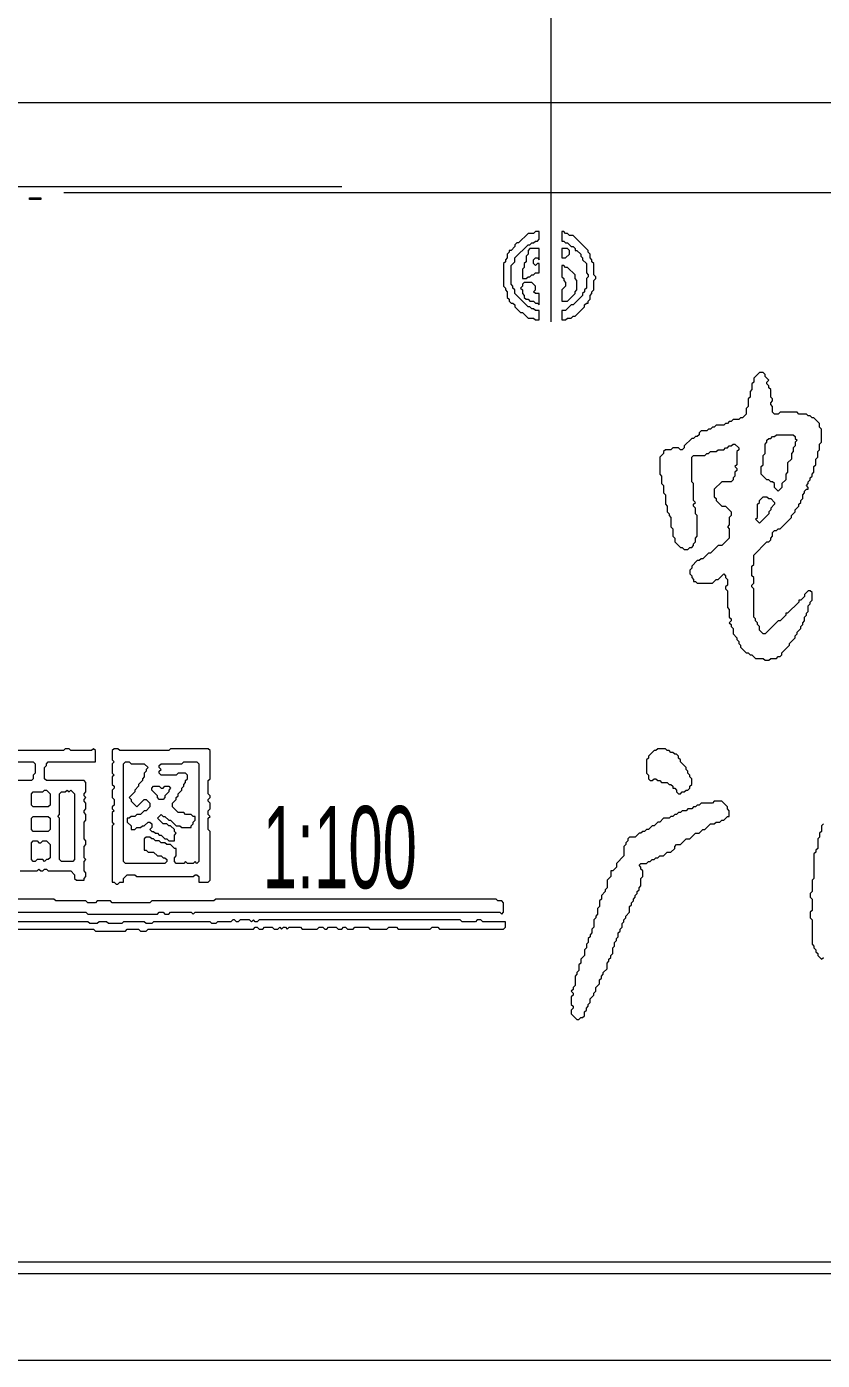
# Model space of a CAD drawing. Header units: millimetres. Extents: x 4 to 412, y 4 to 290.
# Drawn here: x 219.7 to 256.7, y 4.1 to 66.2 of the extents above; entities that cross this region are included whole.
import ezdxf

# ---------------------------------------------------------------- set-up
doc = ezdxf.new("R2010")
doc.units = ezdxf.units.MM
for name, color, linetype, lineweight in [('OCR_TEXT', 6, 'Continuous', 0), ('TRACE_CURVE', 6, 'Continuous', 0), ('TRACE_STRAIGHT', 5, 'Continuous', 0), ('TRACE_TEXT_SYMBOL', 6, 'Continuous', 0)]:
    doc.layers.add(name, color=color, linetype=linetype, lineweight=lineweight)
doc.styles.add('wqy-unicode', font='wqy-unicode.lff')

msp = doc.modelspace()

# ---------------------------------------------------------------- linework, layer by layer
at = {"layer": 'TRACE_CURVE', "color": 6}
for points in [[(253.79, 50.093), (253.528, 49.83), (253.528, 49.655), (253.44, 49.567), (253.44, 49.304), (253.353, 49.217), (253.353, 48.954), (253.265, 48.866), (253.265, 48.516), (253.177, 48.429), (253.177, 48.166), (253.002, 47.991), (252.915, 47.991), (252.827, 47.903), (252.564, 47.903), (252.477, 47.816), (252.389, 47.816), (252.302, 47.728), (252.214, 47.728), (252.126, 47.64), (251.776, 47.64), (251.689, 47.553), (251.601, 47.553), (251.513, 47.465), (251.426, 47.465), (251.338, 47.378), (251.076, 47.378), (250.988, 47.29), (250.988, 47.203), (250.9, 47.115), (250.813, 47.115), (250.725, 47.027), (250.638, 47.027), (250.287, 46.677), (250.287, 46.59), (250.2, 46.502), (250.112, 46.502), (250.025, 46.59), (249.762, 46.59), (249.674, 46.502), (249.412, 46.502), (249.324, 46.414), (249.324, 46.327), (249.149, 46.152), (249.149, 45.363), (249.237, 45.276), (249.237, 44.926), (249.324, 44.838), (249.324, 44.488), (249.412, 44.4), (249.412, 43.962), (249.499, 43.875), (249.499, 43.612), (249.587, 43.524), (249.587, 43.437), (249.674, 43.349), (249.674, 42.911), (249.762, 42.824), (249.762, 42.474), (249.85, 42.386), (249.85, 42.211), (250.112, 41.948), (250.2, 41.948), (250.287, 41.861)], [(255.892, 44.575), (255.98, 44.663), (256.067, 44.663), (256.067, 44.75), (255.98, 44.838), (256.067, 44.926), (256.067, 45.013), (256.155, 45.101), (256.155, 45.188), (256.242, 45.276), (256.242, 45.363), (256.33, 45.451), (256.33, 45.714), (256.418, 45.801), (256.418, 46.064), (256.505, 46.152), (256.505, 46.414), (256.593, 46.502), (256.593, 46.765), (256.68, 46.852), (256.68, 47.465), (256.593, 47.553), (256.593, 47.728), (256.33, 47.991), (256.242, 47.991), (256.155, 48.078), (256.067, 48.078), (255.98, 48.166), (255.629, 48.166), (255.542, 48.253), (254.754, 48.253), (254.666, 48.166), (254.491, 48.166), (254.403, 48.253), (254.403, 48.516), (254.316, 48.604), (254.316, 48.691), (254.403, 48.779), (254.403, 48.866), (254.316, 48.954), (254.316, 49.304), (254.228, 49.392), (254.228, 49.479), (254.141, 49.567), (254.141, 49.655), (254.228, 49.742), (254.053, 49.917), (254.053, 50.005), (253.966, 50.093), (253.79, 50.093)], [(250.287, 41.861), (250.463, 41.861), (250.55, 41.948), (250.638, 41.948), (250.725, 42.036), (250.725, 42.123), (250.813, 42.211), (250.813, 42.386), (250.9, 42.474), (250.9, 43.437), (250.813, 43.524), (250.813, 43.787), (250.725, 43.875), (250.725, 43.962), (250.813, 44.05), (250.725, 44.137), (250.725, 44.926), (250.638, 45.013), (250.638, 46.152), (250.725, 46.239), (251.251, 46.239), (251.338, 46.327), (251.426, 46.327), (251.513, 46.414), (251.776, 46.414), (251.864, 46.502), (252.126, 46.502), (252.214, 46.59), (252.302, 46.59), (252.389, 46.677), (252.477, 46.677), (252.564, 46.765), (252.652, 46.765), (252.827, 46.59), (252.827, 46.502), (252.739, 46.414), (252.739, 45.801), (252.652, 45.714), (252.739, 45.626), (252.739, 45.539), (252.652, 45.451), (252.652, 45.276), (252.564, 45.188), (252.564, 45.101), (252.477, 45.013), (252.039, 45.013), (251.689, 44.663), (251.689, 44.313), (251.776, 44.225), (251.776, 44.137), (252.039, 43.875), (252.214, 43.875), (252.477, 43.612), (252.477, 43.437), (252.389, 43.349), (252.389, 42.999), (252.302, 42.911), (252.389, 42.824), (252.389, 42.386), (252.039, 42.036), (251.864, 42.036), (251.513, 41.685), (251.426, 41.685), (251.163, 41.423)], [(255.805, 38.358), (255.805, 38.445), (255.892, 38.533), (255.892, 38.708), (255.98, 38.795), (255.98, 38.883), (256.067, 38.971), (256.067, 39.233), (256.155, 39.321), (256.155, 39.408), (256.242, 39.496), (256.242, 39.846), (256.155, 39.934), (256.067, 39.934), (255.892, 39.759), (255.892, 39.671), (255.717, 39.496), (255.629, 39.496), (255.629, 39.408), (255.104, 38.883), (255.016, 38.883), (255.016, 38.795), (254.754, 38.533), (254.666, 38.533), (254.053, 37.92), (253.966, 37.92), (253.79, 38.095), (253.79, 38.27), (253.703, 38.358), (253.703, 38.445), (253.615, 38.533), (253.615, 38.62), (253.528, 38.708), (253.528, 40.021), (253.44, 40.109), (253.44, 40.197), (253.528, 40.284), (253.528, 40.547), (253.44, 40.634), (253.44, 41.072), (253.528, 41.16), (253.528, 41.598), (254.141, 42.211), (254.228, 42.211), (254.316, 42.298), (254.316, 42.386), (254.403, 42.474), (254.403, 42.649), (254.491, 42.736), (254.579, 42.736), (254.666, 42.824), (254.754, 42.824), (255.279, 43.349), (255.279, 43.437), (255.454, 43.612), (255.454, 43.7), (255.629, 43.875), (255.629, 43.962), (255.717, 44.05), (255.717, 44.137), (255.805, 44.225), (255.805, 44.4), (255.892, 44.488), (255.892, 44.575)], [(251.163, 41.423), (251.076, 41.423), (250.988, 41.335), (250.9, 41.335), (250.638, 41.072), (250.638, 40.985), (250.55, 40.897), (250.55, 40.722), (250.638, 40.634), (250.638, 40.547), (250.725, 40.459), (250.725, 40.372), (250.813, 40.372), (250.9, 40.284), (251.601, 40.284), (251.776, 40.459), (251.864, 40.459), (252.126, 40.722), (252.214, 40.634), (252.214, 40.547), (252.302, 40.459), (252.302, 40.197), (252.214, 40.109), (252.214, 40.021), (252.302, 39.934), (252.302, 39.146), (252.389, 39.058), (252.389, 38.708), (252.477, 38.62), (252.477, 38.533), (252.389, 38.445), (252.477, 38.358), (252.477, 38.27), (252.564, 38.182), (252.564, 37.92), (252.739, 37.745), (252.739, 37.657), (252.827, 37.569), (252.827, 37.482), (252.915, 37.394), (252.915, 37.307), (253.177, 37.044), (253.265, 37.044), (253.353, 36.956), (253.44, 36.956), (253.615, 36.781), (253.966, 36.781), (254.053, 36.694), (254.228, 36.694), (254.316, 36.781), (254.579, 36.781), (254.666, 36.869), (254.754, 36.869), (254.841, 36.956), (254.841, 37.044), (255.192, 37.394), (255.192, 37.482), (255.454, 37.745), (255.454, 37.832), (255.542, 37.92), (255.542, 38.007), (255.717, 38.182), (255.717, 38.27), (255.805, 38.358)]]:
    msp.add_lwpolyline(points, dxfattribs=at)
for points in [[(254.491, 47.115), (254.579, 47.203), (255.367, 47.203), (255.454, 47.115), (255.454, 47.027), (255.542, 46.94), (255.454, 46.852), (255.454, 46.677), (255.367, 46.59), (255.367, 46.414), (255.279, 46.327), (255.279, 46.064), (255.104, 45.889), (255.104, 45.451), (255.016, 45.363), (255.016, 45.101), (254.841, 44.926), (254.841, 44.75), (254.666, 44.575), (254.491, 44.75), (254.491, 44.926), (254.403, 45.013), (254.316, 45.013), (254.228, 45.101), (254.141, 45.101), (253.878, 45.363), (253.878, 45.714), (253.966, 45.801), (253.966, 46.239), (254.053, 46.327), (254.053, 46.765), (254.141, 46.852), (254.141, 46.94), (254.228, 47.027), (254.316, 47.027), (254.403, 47.115)], [(253.966, 44.313), (254.141, 44.313), (254.228, 44.225), (254.316, 44.225), (254.491, 44.05), (254.491, 43.962), (254.316, 43.787), (254.316, 43.7), (254.228, 43.612), (254.228, 43.524), (253.79, 43.087), (253.615, 43.262), (253.703, 43.349), (253.703, 43.962), (253.79, 44.05), (253.79, 44.137)]]:
    msp.add_lwpolyline(points, close=True, dxfattribs=at)
at = {"layer": 'TRACE_STRAIGHT', "color": 5}
for p, q in [((244.083, 80.451), (244.083, 52.457)), ((218.661, 62.668), (295.752, 62.668)), ((204.513, 58.761), (234.349, 58.761)), ((221.416, 58.487), (321.945, 58.487)), ((11.472, 8.141), (271.212, 8.141)), ((145.724, 8.673), (400.039, 8.673)), ((3.784, 4.09), (411.947, 4.09))]:
    msp.add_line(p, q, dxfattribs=at)
at = {"layer": 'TRACE_TEXT_SYMBOL', "color": 6}
for points in [[(219.812, 58.237), (220.337, 58.237), (220.337, 58.149), (219.812, 58.149)], [(243.369, 56.661), (243.281, 56.573), (243.019, 56.573), (242.581, 56.135), (242.493, 56.135), (242.406, 56.048), (242.406, 55.96), (242.231, 55.785), (242.143, 55.785), (242.143, 55.697), (242.055, 55.61), (242.055, 55.435), (241.968, 55.347), (241.968, 55.259), (241.88, 55.172), (241.88, 54.121), (241.968, 54.033), (241.968, 53.946), (242.055, 53.858), (242.055, 53.595), (242.143, 53.508), (242.143, 53.42), (242.231, 53.333), (242.318, 53.333), (242.406, 53.245), (242.406, 53.158), (242.668, 52.895), (242.756, 52.895), (243.019, 52.632), (243.281, 52.632), (243.369, 52.545), (243.544, 52.545), (243.544, 52.982), (243.369, 52.982), (243.281, 53.07), (243.194, 53.07), (243.106, 53.158), (243.019, 53.158), (242.406, 53.771), (242.406, 53.946), (242.318, 54.033), (242.318, 54.121), (242.231, 54.209), (242.231, 55.084), (242.406, 55.259), (242.406, 55.435), (243.019, 56.048), (243.106, 56.048), (243.194, 56.135), (243.281, 56.135), (243.369, 56.223), (243.457, 56.223), (243.544, 56.31), (243.544, 56.661)], [(244.595, 56.661), (244.595, 56.223), (244.683, 56.223), (244.77, 56.135), (244.858, 56.135), (245.033, 55.96), (245.121, 55.96), (245.208, 55.872), (245.208, 55.785), (245.296, 55.785), (245.471, 55.61), (245.471, 55.522), (245.558, 55.435), (245.558, 55.347), (245.734, 55.172), (245.734, 54.734), (245.821, 54.646), (245.821, 54.559), (245.734, 54.471), (245.734, 54.033), (245.646, 53.946), (245.646, 53.858), (245.558, 53.771), (245.558, 53.683), (245.121, 53.245), (245.033, 53.245), (244.77, 52.982), (244.595, 52.982), (244.595, 52.545), (244.77, 52.545), (244.858, 52.632), (245.033, 52.632), (245.121, 52.72), (245.208, 52.72), (245.646, 53.158), (245.646, 53.245), (245.734, 53.333), (245.821, 53.333), (245.821, 53.42), (245.909, 53.508), (245.909, 53.683), (245.996, 53.771), (245.996, 53.858), (246.084, 53.946), (246.084, 54.384), (246.171, 54.471), (246.171, 54.559), (246.084, 54.646), (246.084, 55.172), (245.996, 55.259), (245.996, 55.347), (245.909, 55.435), (245.909, 55.61), (245.821, 55.697), (245.821, 55.785), (245.121, 56.485), (244.945, 56.485), (244.858, 56.573), (244.77, 56.573), (244.683, 56.661)], [(243.106, 55.872), (243.019, 55.785), (243.019, 55.61), (242.931, 55.522), (242.931, 55.259), (242.844, 55.172), (242.844, 54.997), (242.756, 54.909), (242.756, 54.471), (242.931, 54.471), (243.019, 54.559), (243.106, 54.559), (243.194, 54.646), (243.281, 54.646), (243.369, 54.734), (243.544, 54.734), (243.544, 55.172), (243.457, 55.172), (243.369, 55.084), (243.281, 55.172), (243.281, 55.347), (243.369, 55.435), (243.457, 55.435), (243.544, 55.347), (243.544, 55.872)], [(244.595, 55.872), (244.595, 55.435), (244.77, 55.435), (244.945, 55.61), (244.945, 55.785), (244.858, 55.872)], [(244.595, 55.084), (244.595, 54.559), (244.683, 54.471), (244.683, 54.384), (244.77, 54.296), (244.77, 54.121), (244.595, 53.946), (244.595, 53.42), (244.858, 53.42), (245.208, 53.771), (245.208, 53.858), (245.296, 53.946), (245.296, 54.384), (245.208, 54.471), (245.208, 54.646), (244.858, 54.997), (244.77, 54.997), (244.683, 55.084)], [(242.844, 54.296), (242.756, 54.209), (242.756, 54.121), (242.668, 54.033), (242.756, 53.946), (242.756, 53.771), (242.844, 53.683), (242.844, 53.595), (242.931, 53.508), (243.019, 53.508), (243.106, 53.42), (243.281, 53.42), (243.369, 53.333), (243.457, 53.333), (243.544, 53.245), (243.544, 53.771), (243.369, 53.771), (243.281, 53.858), (243.369, 53.946), (243.369, 54.121), (243.194, 54.296)], [(223.752, 32.578), (223.665, 32.49), (223.665, 32.052), (223.752, 31.965), (223.665, 31.877), (223.665, 31.439), (223.752, 31.352), (223.665, 31.264), (223.665, 30.914), (223.752, 30.826), (223.752, 30.739), (223.665, 30.651), (223.665, 30.301), (223.752, 30.213), (223.752, 29.95), (223.665, 29.863), (223.665, 29.775), (223.752, 29.688), (223.665, 29.6), (223.665, 29.162), (223.752, 29.075), (223.665, 28.987), (223.665, 26.36), (223.752, 26.36), (223.84, 26.272), (223.928, 26.272), (224.015, 26.36), (224.19, 26.36), (224.19, 26.535), (224.365, 26.71), (224.716, 26.71), (224.803, 26.623), (227.431, 26.623), (227.518, 26.71), (227.606, 26.71), (227.693, 26.623), (227.693, 26.36), (228.131, 26.36), (228.219, 26.447), (228.219, 28.724), (228.131, 28.812), (228.131, 29.337), (228.219, 29.425), (228.131, 29.513), (228.131, 29.688), (228.219, 29.775), (228.219, 30.038), (228.131, 30.126), (228.131, 30.213), (228.219, 30.301), (228.219, 30.388), (228.131, 30.476), (228.131, 31.089), (228.219, 31.176), (228.219, 32.49), (228.131, 32.578), (226.38, 32.578), (226.292, 32.49), (224.015, 32.49), (223.928, 32.578)], [(249.061, 32.578), (248.974, 32.49), (248.886, 32.49), (248.623, 32.227), (248.623, 32.14), (248.536, 32.052), (248.536, 31.439), (248.623, 31.352), (248.623, 31.176), (248.711, 31.089), (248.799, 31.089), (248.886, 31.176), (248.974, 31.176), (249.061, 31.089), (249.149, 31.089), (249.237, 31.001), (249.499, 31.001), (249.587, 30.914), (249.674, 30.914), (249.762, 30.826), (249.762, 30.739), (249.85, 30.739), (249.937, 30.651), (249.937, 30.563), (250.025, 30.476), (250.112, 30.476), (250.2, 30.563), (250.287, 30.563), (250.375, 30.651), (250.463, 30.651), (250.55, 30.739), (250.55, 30.826), (250.638, 30.914), (250.638, 31.176), (250.55, 31.264), (250.55, 31.352), (250.463, 31.439), (250.463, 31.527), (250.375, 31.614), (250.375, 31.702), (250.112, 31.965), (250.112, 32.052), (250.025, 32.14), (250.025, 32.227), (249.937, 32.315), (249.85, 32.315), (249.762, 32.402), (249.674, 32.402), (249.587, 32.49), (249.499, 32.49), (249.412, 32.578)], [(220.425, 30.563), (220.512, 30.651), (220.6, 30.651), (220.775, 30.476), (220.775, 29.95), (220.687, 29.863), (219.987, 29.863), (219.899, 29.95), (219.899, 30.476), (219.987, 30.563)], [(221.475, 30.563), (221.563, 30.651), (221.651, 30.563), (221.738, 30.651), (221.913, 30.476), (221.913, 27.411), (221.826, 27.323), (221.3, 27.323), (221.213, 27.411), (221.213, 29.337), (221.125, 29.425), (221.213, 29.513), (221.213, 30.476), (221.3, 30.563)], [(225.504, 30.739), (225.591, 30.826), (225.854, 30.826), (225.942, 30.739), (226.029, 30.739), (226.117, 30.826), (226.292, 30.826), (226.38, 30.739), (226.292, 30.651), (226.292, 30.563), (226.117, 30.388), (226.117, 30.301), (226.029, 30.213), (225.854, 30.213), (225.767, 30.301), (225.767, 30.388), (225.504, 30.651)], [(219.899, 29.337), (219.987, 29.425), (220.687, 29.425), (220.775, 29.337), (220.775, 28.812), (220.687, 28.724), (219.987, 28.724), (219.899, 28.812)], [(219.899, 28.199), (219.987, 28.287), (220.162, 28.287), (220.249, 28.199), (220.337, 28.199), (220.425, 28.287), (220.6, 28.287), (220.775, 28.111), (220.775, 27.498), (220.687, 27.411), (220.6, 27.411), (220.512, 27.323), (220.425, 27.411), (220.162, 27.411), (220.074, 27.323), (219.987, 27.323), (219.899, 27.411)]]:
    msp.add_lwpolyline(points, close=True, dxfattribs=at)
for points in [[(221.475, 32.578), (221.388, 32.49), (218.323, 32.49)], [(222.439, 28.111), (222.439, 28.287), (222.351, 28.374), (222.351, 29.162), (222.439, 29.25), (222.439, 29.513), (222.351, 29.6), (222.351, 29.688), (222.439, 29.775), (222.439, 30.038), (222.351, 30.126), (222.351, 30.213), (222.439, 30.301), (222.351, 30.388), (222.351, 30.476), (222.439, 30.563), (222.439, 31.001), (222.351, 31.089), (220.6, 31.089), (220.512, 31.176), (220.512, 31.702), (220.6, 31.789), (220.6, 31.877), (220.687, 31.965), (222.877, 31.965), (222.877, 32.49), (222.789, 32.578), (222.701, 32.49), (221.738, 32.49), (221.651, 32.578), (221.475, 32.578)], [(218.235, 31.965), (219.987, 31.965), (220.074, 31.877), (220.074, 31.439), (219.987, 31.352), (219.987, 31.176), (219.899, 31.089), (218.323, 31.089)], [(224.19, 31.877), (224.278, 31.965), (224.453, 31.965), (224.541, 31.877), (225.154, 31.877), (225.329, 31.702), (225.241, 31.614), (225.241, 31.527), (225.154, 31.439), (225.154, 31.264), (225.066, 31.176), (225.066, 31.089), (224.891, 30.914), (224.891, 30.826), (224.716, 30.651), (224.716, 30.563), (224.453, 30.301), (224.541, 30.213), (224.541, 30.126), (224.803, 29.863), (225.154, 30.213), (225.241, 30.213), (225.416, 30.038), (225.416, 29.863), (225.241, 29.688), (225.154, 29.688), (224.978, 29.513), (224.803, 29.513), (224.716, 29.425), (224.541, 29.425), (224.453, 29.337), (224.365, 29.337), (224.365, 29.162), (224.541, 28.987), (224.541, 28.812), (224.716, 28.812), (224.803, 28.9), (224.978, 28.9), (225.066, 28.987), (225.154, 28.987), (225.329, 29.162), (225.416, 29.162), (225.504, 29.075), (225.504, 28.9), (225.416, 28.812), (225.504, 28.724), (225.591, 28.724), (225.679, 28.637), (225.767, 28.637), (225.854, 28.549), (225.942, 28.549), (226.117, 28.374), (226.204, 28.374), (226.292, 28.287), (226.555, 28.287), (226.555, 28.549), (226.642, 28.637), (226.555, 28.724), (226.555, 28.812), (226.38, 28.987), (226.292, 28.987), (226.204, 29.075), (226.029, 29.075), (225.767, 29.337)], [(226.117, 28.199), (225.942, 28.199), (225.854, 28.287), (225.679, 28.287), (225.591, 28.374), (225.504, 28.374), (225.416, 28.462), (225.241, 28.462), (225.154, 28.374), (225.154, 27.849), (225.241, 27.849), (225.329, 27.761), (225.591, 27.761), (225.767, 27.586), (225.942, 27.586), (226.029, 27.498), (226.117, 27.498), (226.204, 27.411), (226.204, 27.323), (226.117, 27.236), (224.278, 27.236), (224.19, 27.323), (224.19, 31.877)], [(225.767, 29.337), (225.942, 29.513), (226.029, 29.425), (226.117, 29.425), (226.292, 29.25), (226.38, 29.25), (226.642, 28.987), (226.817, 28.987), (226.905, 28.9), (227.343, 28.9), (227.343, 28.987), (227.431, 29.075), (227.431, 29.162), (227.518, 29.25), (227.518, 29.425), (227.431, 29.425), (227.343, 29.513), (227.08, 29.513), (226.993, 29.6), (226.73, 29.6), (226.467, 29.863), (226.467, 30.038), (226.642, 30.213), (226.642, 30.301), (226.73, 30.388), (226.73, 30.476), (226.905, 30.651), (226.905, 30.739), (226.993, 30.826), (226.993, 30.914), (227.08, 31.001), (227.08, 31.089), (227.168, 31.176), (227.168, 31.352), (227.08, 31.439), (226.73, 31.439), (226.642, 31.352), (225.942, 31.352), (225.854, 31.439), (225.854, 31.527), (225.942, 31.614), (225.854, 31.702), (225.854, 31.789), (225.942, 31.877), (226.905, 31.877), (226.993, 31.965), (227.606, 31.965), (227.693, 31.877), (227.693, 27.323), (227.606, 27.236), (227.518, 27.323), (227.431, 27.236), (227.168, 27.236), (227.08, 27.323), (226.993, 27.236), (226.642, 27.236), (226.555, 27.323), (226.555, 27.498), (226.642, 27.586), (226.642, 27.936), (226.555, 27.936), (226.38, 28.111), (226.204, 28.111), (226.117, 28.199)], [(251.689, 30.126), (251.601, 30.038), (251.076, 30.038), (250.988, 29.95), (250.9, 29.95), (250.813, 29.863), (250.725, 29.863), (250.638, 29.775), (250.463, 29.775), (250.375, 29.688), (250.2, 29.688), (250.112, 29.6), (250.025, 29.6), (249.937, 29.513), (249.85, 29.513), (249.762, 29.425), (249.674, 29.425), (249.587, 29.337), (249.324, 29.337), (249.149, 29.162), (249.061, 29.162), (248.886, 28.987), (248.799, 28.987), (248.623, 28.812), (248.536, 28.812), (248.448, 28.724), (248.361, 28.724), (248.273, 28.637), (248.186, 28.637), (248.01, 28.462), (247.748, 28.462), (247.66, 28.374), (247.66, 28.287), (247.573, 28.199), (247.573, 28.111), (247.485, 28.024), (247.485, 27.586), (247.135, 27.236), (247.135, 27.06), (246.96, 26.885), (246.872, 26.885), (246.872, 26.623), (246.697, 26.447), (246.697, 26.097), (246.609, 26.01), (246.609, 25.922), (246.434, 25.747), (246.434, 25.572), (246.347, 25.484), (246.347, 25.221), (246.259, 25.134), (246.259, 24.871), (246.171, 24.784), (246.171, 24.696), (246.084, 24.608), (246.084, 24.258), (245.996, 24.171), (245.996, 23.995), (245.909, 23.908), (245.909, 23.82), (245.821, 23.733), (245.821, 23.557), (245.734, 23.47), (245.734, 23.295)], [(247.485, 24.608), (247.573, 24.696), (247.573, 24.784), (247.748, 24.959), (247.748, 25.221), (247.835, 25.309), (247.835, 25.397), (247.923, 25.484), (247.923, 25.572), (248.01, 25.659), (248.01, 25.747), (248.098, 25.834), (248.098, 25.922), (248.186, 26.01), (248.186, 26.097), (248.273, 26.185), (248.273, 26.535), (248.361, 26.623), (248.361, 26.885), (248.273, 26.973), (248.273, 27.06), (248.186, 27.148), (248.273, 27.236), (248.536, 27.236), (248.623, 27.323), (248.711, 27.323), (248.799, 27.411), (248.886, 27.411), (248.974, 27.498), (249.061, 27.498), (249.149, 27.586), (249.324, 27.586), (249.499, 27.761), (249.674, 27.761), (249.85, 27.936), (249.85, 28.024), (249.937, 28.111), (250.112, 28.111), (250.375, 28.374), (250.55, 28.374), (250.813, 28.637), (250.988, 28.637), (251.163, 28.812), (251.251, 28.812), (251.513, 29.075), (251.689, 29.075), (251.776, 29.162), (251.951, 29.162), (252.039, 29.25), (252.126, 29.25), (252.302, 29.425), (252.389, 29.425), (252.389, 29.688), (252.302, 29.775), (252.302, 29.863), (252.039, 30.126), (251.689, 30.126)], [(256.768, 29.075), (256.68, 28.987), (256.68, 28.724), (256.593, 28.637), (256.593, 28.462), (256.505, 28.374), (256.505, 27.936), (256.418, 27.849), (256.418, 27.761), (256.33, 27.673), (256.33, 26.535), (256.242, 26.447), (256.242, 25.922), (256.155, 25.834), (256.155, 25.659), (256.242, 25.572), (256.242, 25.046), (256.155, 24.959), (256.155, 24.696), (256.242, 24.608), (256.242, 23.47), (256.33, 23.382), (256.33, 23.295), (256.418, 23.207), (256.418, 23.12), (256.505, 23.032), (256.505, 22.944), (256.68, 22.769), (256.768, 22.857)], [(219.374, 26.885), (220.162, 26.885), (220.249, 26.973), (220.337, 26.885), (220.425, 26.885), (220.512, 26.973), (220.6, 26.973), (220.687, 26.885), (221.738, 26.885), (221.913, 26.71), (221.913, 26.535), (222.001, 26.447), (222.351, 26.447), (222.351, 26.535), (222.439, 26.623), (222.439, 26.798), (222.351, 26.885), (222.351, 27.323), (222.439, 27.411), (222.351, 27.498), (222.351, 28.024), (222.439, 28.111)], [(212.63, 24.959), (222.439, 24.959), (222.526, 24.871), (225.767, 24.871), (225.854, 24.959), (226.029, 24.959), (226.117, 24.871), (226.292, 24.871), (226.38, 24.959), (227.343, 24.959), (227.431, 24.871), (227.518, 24.959), (241.705, 24.959), (241.793, 24.871), (241.88, 24.959), (241.88, 25.397), (241.793, 25.484), (241.618, 25.484), (241.53, 25.572), (228.481, 25.572), (228.394, 25.484), (225.504, 25.484), (225.416, 25.397), (223.665, 25.397), (223.577, 25.484), (222.964, 25.484), (222.877, 25.397), (222.526, 25.397), (222.439, 25.484), (221.038, 25.484), (220.95, 25.572), (218.585, 25.572)], [(229.27, 24.608), (229.182, 24.521), (228.569, 24.521), (228.481, 24.433), (228.306, 24.433), (228.219, 24.521), (225.591, 24.521), (225.504, 24.433), (225.241, 24.433), (225.154, 24.521), (224.19, 24.521), (224.103, 24.433), (223.49, 24.433), (223.402, 24.521), (223.052, 24.521), (222.964, 24.433), (222.614, 24.433), (222.526, 24.521), (212.455, 24.521)], [(212.543, 24.171), (222.789, 24.171), (222.877, 24.083), (224.278, 24.083), (224.365, 24.171), (224.891, 24.171), (224.978, 24.083), (225.241, 24.083), (225.329, 24.171), (230.233, 24.171), (230.32, 24.258), (230.408, 24.258), (230.496, 24.171), (230.671, 24.171)], [(230.671, 24.171), (230.758, 24.258), (231.109, 24.258), (231.196, 24.171), (231.371, 24.171), (231.459, 24.258), (231.546, 24.171), (231.634, 24.258), (231.722, 24.258), (231.809, 24.171), (231.897, 24.258), (232.422, 24.258), (232.51, 24.171), (233.21, 24.171), (233.298, 24.258), (233.473, 24.258), (233.561, 24.171), (233.648, 24.171), (233.736, 24.258), (234.086, 24.258), (234.174, 24.171), (234.349, 24.171), (234.436, 24.258), (234.524, 24.258), (234.612, 24.171), (234.874, 24.171), (234.962, 24.258), (235.575, 24.258), (235.662, 24.171), (236.451, 24.171), (236.538, 24.258), (236.889, 24.258), (236.976, 24.171), (238.465, 24.171), (238.552, 24.258), (238.815, 24.258), (238.903, 24.171), (241.88, 24.171), (241.968, 24.258), (241.968, 24.521), (240.917, 24.521), (240.829, 24.608), (240.654, 24.608), (240.567, 24.521), (239.954, 24.521), (239.866, 24.608), (230.496, 24.608), (230.408, 24.521), (230.32, 24.521), (230.233, 24.608), (230.145, 24.521), (230.058, 24.608), (229.62, 24.608), (229.532, 24.521), (229.445, 24.521), (229.357, 24.608), (229.27, 24.608)], [(245.734, 23.295), (245.646, 23.207), (245.646, 22.944), (245.471, 22.769), (245.471, 22.594), (245.383, 22.507), (245.383, 22.244), (245.296, 22.156), (245.296, 22.069), (245.208, 21.981), (245.208, 21.543), (245.121, 21.456), (245.121, 21.368), (245.033, 21.281), (245.121, 21.193), (245.121, 21.105), (245.033, 21.018), (245.033, 20.668), (245.121, 20.58), (245.121, 20.492), (245.033, 20.405), (245.033, 20.23), (245.296, 19.967), (245.383, 19.967), (245.471, 20.055), (245.558, 20.055), (245.646, 20.142), (245.646, 20.317), (245.734, 20.405), (245.734, 20.492), (245.821, 20.58), (245.821, 20.668), (245.909, 20.755), (245.909, 20.93), (246.084, 21.105), (246.084, 21.193), (246.171, 21.281), (246.171, 21.456), (246.347, 21.631), (246.347, 21.806), (246.434, 21.894), (246.434, 21.981), (246.522, 22.069), (246.522, 22.156), (246.697, 22.331), (246.697, 22.594), (246.784, 22.682), (246.784, 22.769), (246.872, 22.857), (246.872, 22.944), (246.96, 23.032), (246.96, 23.295), (247.047, 23.382), (247.047, 23.557), (247.135, 23.645), (247.135, 23.733), (247.222, 23.82), (247.222, 23.995), (247.31, 24.083), (247.31, 24.171), (247.397, 24.258), (247.397, 24.433), (247.485, 24.521), (247.485, 24.608)]]:
    msp.add_lwpolyline(points, dxfattribs=at)

# ---------------------------------------------------------------- texts
at = {"layer": 'OCR_TEXT', "color": 6, "style": 'wqy-unicode', "width": 0.560897}
msp.add_text('1:100', height=3.8252, dxfattribs=at).set_placement((230.667, 26.078))

doc.saveas('drawing.dxf')
